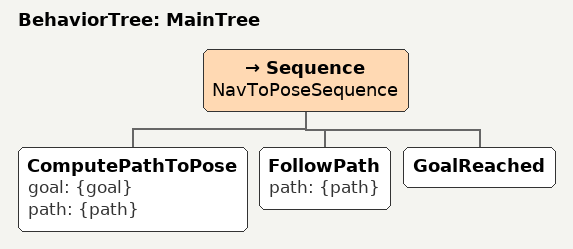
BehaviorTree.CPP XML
<?xml version="1.0" encoding="UTF-8"?>
<root main_tree_to_execute="MainTree" BTCPP_format="4">
  <BehaviorTree ID="MainTree">
    <Sequence name="NavToPoseSequence">
      <ComputePathToPose goal="{goal}" path="{path}"/>
      <FollowPath path="{path}"/>
      <GoalReached/>
    </Sequence>
  </BehaviorTree>
</root>
